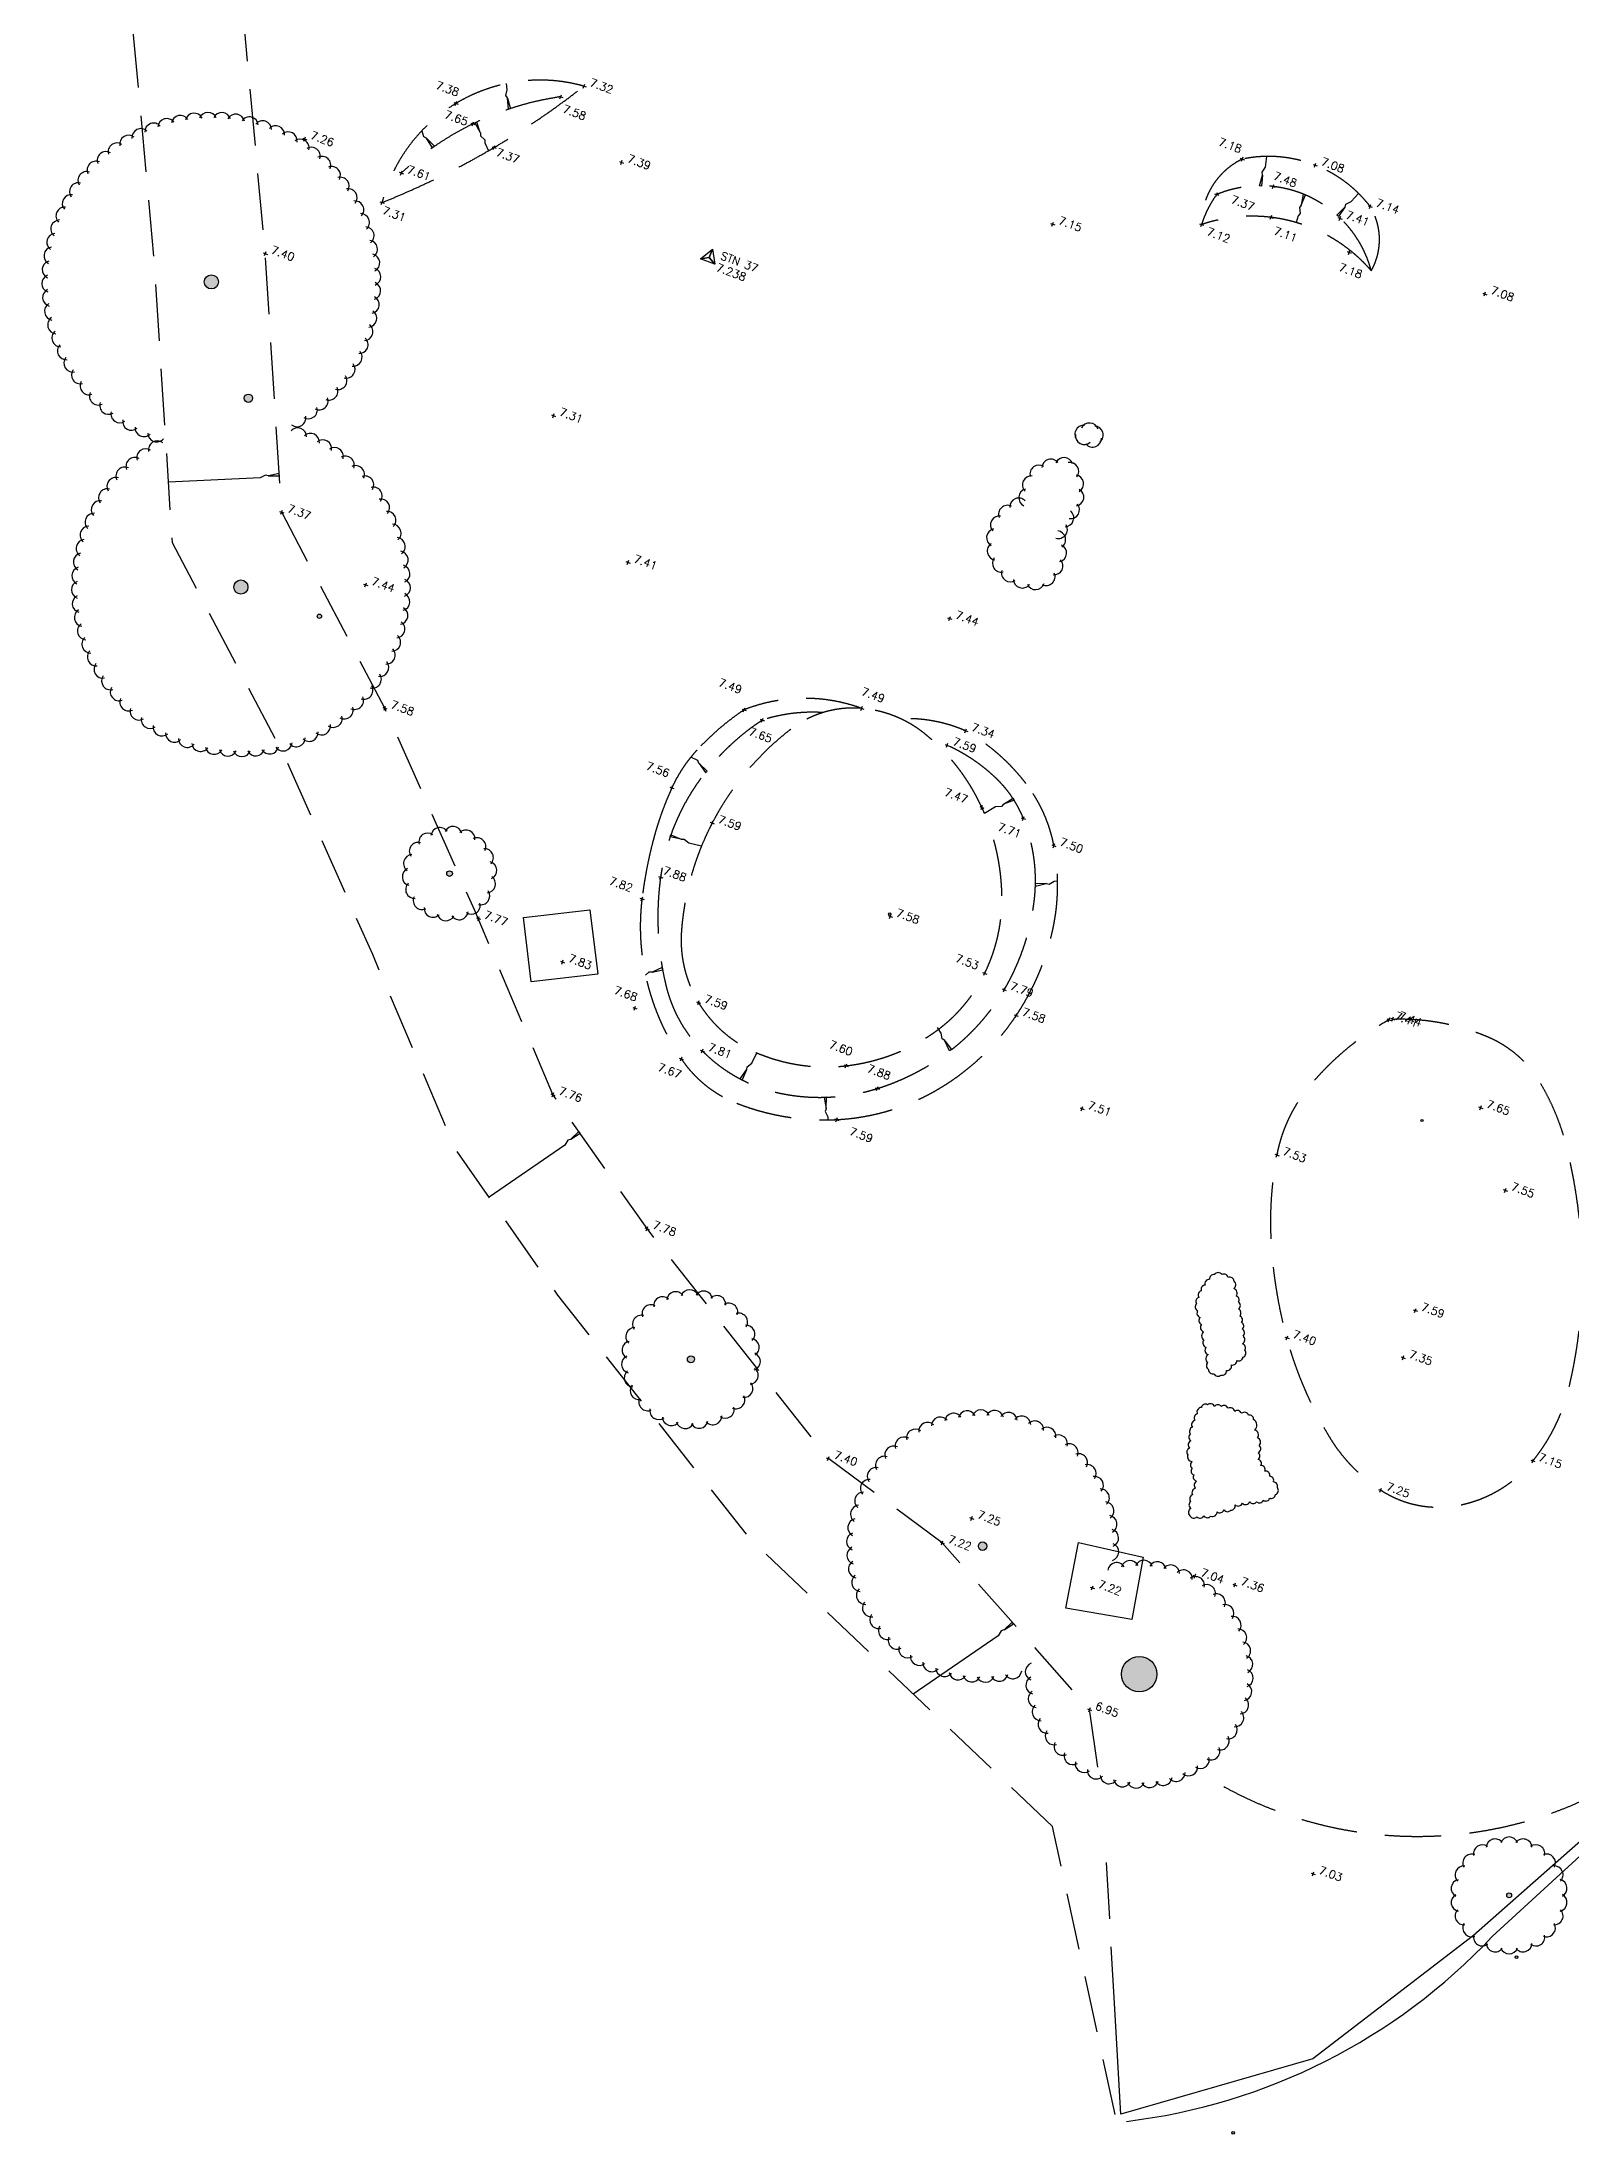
# Model space of a CAD drawing. Header units: millimetres. Extents: x 521005098 to 522149999836, y 174611071 to 175300000107.
# Drawn here: x 521101593 to 521170426, y 174744482 to 174838614 of the extents above; entities that cross this region are included whole.
import ezdxf

# ---------------------------------------------------------------- set-up
doc = ezdxf.new("R2010")
doc.units = ezdxf.units.MM
doc.header["$LTSCALE"] = 200
doc.linetypes.add('survey-A$0$DASHED', pattern=[19.05, 12.7, -6.35])
for name, color, linetype in [('0-35TEXT', 3, 'Continuous'), ('survey-A$0$BOUNDARY', 8, 'Continuous'), ('survey-A$0$CONTROL', 8, 'Continuous'), ('survey-A$0$DETAIL', 8, 'Continuous'), ('survey-A$0$LEVEL', 8, 'Continuous'), ('survey-A$0$ROAD', 8, 'Continuous'), ('survey-A$0$SERVICE', 8, 'Continuous'), ('survey-A$0$VEGETATION', 8, 'Continuous')]:
    doc.layers.add(name, color=color, linetype=linetype)
doc.styles.add('survey-A$0$ROMANS', font='Romans.shx')

# ---------------------------------------------------------------- blocks, each defined once
blk = doc.blocks.new('survey-A')
at = {"layer": 'survey-A$0$SERVICE', "linetype": 'Continuous'}
h = blk.add_hatch(color=256, dxfattribs=at)
edge = h.paths.add_edge_path()
edge.add_arc((521167965, 174752446), 60, -20.42304, 339.57696)
edge = h.paths.add_edge_path()
edge.add_arc((521155217, 174744542), 60, -20.42304, 339.57696)
at = {"layer": 'survey-A$0$VEGETATION', "linetype": 'Continuous'}
h = blk.add_hatch(color=256, dxfattribs=at)
edge = h.paths.add_edge_path()
edge.add_arc((521107363, 174847486), 127, -20.42304, 339.57696)
edge = h.paths.add_edge_path()
edge.add_arc((521108090, 174857729), 127, -20.42304, 339.57696)
edge = h.paths.add_edge_path()
edge.add_arc((521108630, 174864796), 127, -20.42304, 339.57696)
edge = h.paths.add_edge_path()
edge.add_arc((521109777, 174870285), 127, -20.42304, 339.57696)
edge = h.paths.add_edge_path()
edge.add_arc((521109223, 174827815), 318, -20.42304, 339.57696)
edge = h.paths.add_edge_path()
edge.add_arc((521110888, 174822578), 191, -20.42304, 339.57696)
edge = h.paths.add_edge_path()
edge.add_arc((521110554, 174814086), 318, -20.42304, 339.57696)
edge = h.paths.add_edge_path()
edge.add_arc((521114087, 174812773), 95.5, -20.42304, 339.57696)
edge = h.paths.add_edge_path()
edge.add_arc((521119943, 174801193), 127, -20.42304, 339.57696)
edge = h.paths.add_edge_path()
edge.add_arc((521186786, 174843920), 796, -20.42304, 339.57696)
edge = h.paths.add_edge_path()
edge.add_arc((521185968, 174837206), 398, -20.42304, 339.57696)
edge = h.paths.add_edge_path()
edge.add_arc((521183925, 174834006), 159, -20.42304, 339.57696)
edge = h.paths.add_edge_path()
edge.add_arc((521187380, 174829847), 446, -20.42304, 339.57696)
edge = h.paths.add_edge_path()
edge.add_arc((521184012, 174816915), 477, -20.42304, 339.57696)
edge = h.paths.add_edge_path()
edge.add_arc((521177489, 174812700), 111, -20.42304, 339.57696)
edge = h.paths.add_edge_path()
edge.add_arc((521182544, 174812830), 477, -20.42304, 339.57696)
edge = h.paths.add_edge_path()
edge.add_arc((521181857, 174810037), 47.7, -20.42304, 339.57696)
edge = h.paths.add_edge_path()
edge.add_arc((521181488, 174809441), 47.7, -20.42304, 339.57696)
edge = h.paths.add_edge_path()
edge.add_arc((521181847, 174806581), 79.6, -20.42304, 339.57696)
edge = h.paths.add_edge_path()
edge.add_arc((521175029, 174799872), 102, -20.42304, 339.57696)
edge = h.paths.add_edge_path()
edge.add_arc((521178985, 174790893), 191, -20.42304, 339.57696)
edge = h.paths.add_edge_path()
edge.add_arc((521175278, 174790783), 95.5, -20.42304, 339.57696)
edge = h.paths.add_edge_path()
edge.add_arc((521173218, 174781206), 127, -20.42304, 339.57696)
h = blk.add_hatch(color=256, dxfattribs=at)
edge = h.paths.add_edge_path()
edge.add_arc((521130806, 174779343), 159, -20.42304, 339.57696)
edge = h.paths.add_edge_path()
edge.add_arc((521143938, 174770938), 191, -20.42304, 339.57696)
edge = h.paths.add_edge_path()
edge.add_arc((521150986, 174765177), 796, -20.42304, 339.57696)
edge = h.paths.add_edge_path()
edge.add_arc((521167635, 174755224), 111, -20.42304, 339.57696)
edge = h.paths.add_edge_path()
edge.add_arc((521186394, 174769740), 207, -20.42304, 339.57696)
edge = h.paths.add_edge_path()
edge.add_arc((521192252, 174762813), 191, -20.42304, 339.57696)
edge = h.paths.add_edge_path()
edge.add_arc((521196415, 174764250), 191, -20.42304, 339.57696)
edge = h.paths.add_edge_path()
edge.add_arc((521198341, 174759906), 191, -20.42304, 339.57696)
edge = h.paths.add_edge_path()
edge.add_arc((521203053, 174756826), 223, -20.42304, 339.57696)
edge = h.paths.add_edge_path()
edge.add_arc((521210347, 174757817), 318, -20.42304, 339.57696)
edge = h.paths.add_edge_path()
edge.add_arc((521219707, 174752410), 191, -20.42304, 339.57696)
edge = h.paths.add_edge_path()
edge.add_arc((521229171, 174746863), 111, -20.42304, 339.57696)
edge = h.paths.add_edge_path()
edge.add_arc((521234418, 174745470), 159, -20.42304, 339.57696)
edge = h.paths.add_edge_path()
edge.add_arc((521203548, 174760557), 31.8, -20.42304, 339.57696)
at = {"layer": 'survey-A$0$BOUNDARY', "linetype": 'Continuous', "flags": 128}
blk.add_lwpolyline([(521124156, 174933472), (521124956, 174933755), (521121730, 174924848), (521118154, 174914605), (521124759, 174911007), (521130060, 174908288), (521152886, 174895868), (521160446, 174891701), (521175713, 174883706), (521185686, 174878410), (521201037, 174870253), (521195387, 174855904), (521185248, 174829239), (521181510, 174819440), (521179455, 174813011), (521176918, 174779064), (521175353, 174768777), (521174667, 174765727), (521173143, 174759690), (521166026, 174753420), (521158802, 174747876), (521150155, 174745379), (521149872, 174750371)], dxfattribs=at)
at = {"layer": 'survey-A$0$BOUNDARY', "linetype": 'survey-A$0$DASHED', "flags": 128}
blk.add_lwpolyline([(521149872, 174750371), (521149474, 174757429)], dxfattribs=at)
at = {"layer": 'survey-A$0$CONTROL', "linetype": 'Continuous', "flags": 128}
blk.add_lwpolyline([(521131636, 174828916), (521131776, 174829291), (521131891, 174828608), (521131636, 174828916), (521131242, 174828849), (521131776, 174829291), (521131636, 174828916), (521131891, 174828608), (521131242, 174828849), (521131636, 174828916)], dxfattribs=at)
at = {"layer": 'survey-A$0$DETAIL', "linetype": 'survey-A$0$DASHED', "flags": 128}
for points in [[(521142117, 174771084), (521136988, 174774877), (521128833, 174785221), (521124596, 174791249), (521121075, 174799541), (521117031, 174808638), (521112390, 174817455), (521111652, 174829089), (521110535, 174841229), (521109801, 174854572), (521110086, 174869102), (521111224, 174880550), (521112404, 174892565), (521113786, 174905676)], [(521147084, 174758324), (521133476, 174771256), (521124822, 174782233), (521120201, 174788807), (521116489, 174797549), (521112530, 174806456), (521107468, 174816072), (521106666, 174828701), (521105547, 174840863), (521104798, 174854483), (521105090, 174869399), (521106248, 174881041), (521106753, 174892273), (521107237, 174900674)], [(521149128, 174760986), (521148750, 174763583), (521142117, 174771084)], [(521149906, 174745365), (521147084, 174758324)]]:
    blk.add_lwpolyline(points, dxfattribs=at)
at = {"layer": 'survey-A$0$DETAIL', "flags": 128}
for points in [[(521122552, 174836082), (521122550, 174836090), (521122479, 174836203), (521122535, 174836462), (521122506, 174836737)], [(521118909, 174834275), (521118903, 174834281), (521118788, 174834346), (521118712, 174834601), (521118699, 174834616)], [(521121327, 174834532), (521121330, 174834524), (521121335, 174834392), (521121527, 174834209), (521121532, 174834076), (521121696, 174833714)], [(521156539, 174832618), (521156541, 174832626), (521156516, 174832757), (521156662, 174832978), (521156723, 174833460)], [(521158280, 174831270), (521158278, 174831262), (521158195, 174831158), (521158223, 174830894), (521158141, 174830789), (521158053, 174830487)], [(521160242, 174831176), (521160247, 174831182), (521160287, 174831309), (521160521, 174831434), (521160861, 174831786)], [(521111789, 174819088), (521111781, 174819087), (521111653, 174819122), (521111420, 174818995), (521107294, 174818799)], [(521131175, 174806148), (521131170, 174806154), (521131126, 174806279), (521130809, 174806438)], [(521144880, 174804318), (521144873, 174804315), (521144785, 174804215), (521144520, 174804196), (521144020, 174803904)], [(521130368, 174802738), (521130375, 174802736), (521130508, 174802746), (521130712, 174802577), (521131286, 174802438)], [(521146798, 174800754), (521146806, 174800755), (521146935, 174800724), (521147164, 174800859), (521147302, 174800870)], [(521129060, 174796755), (521129053, 174796753), (521128920, 174796760), (521128763, 174796623)], [(521142233, 174793673), (521142229, 174793679), (521142122, 174793758), (521142078, 174794020), (521141902, 174794265)], [(521133315, 174792367), (521133319, 174792374), (521133337, 174792506), (521133546, 174792669), (521133759, 174793105)], [(521136892, 174790626), (521136893, 174790618), (521136851, 174790492), (521136967, 174790253), (521136966, 174790115)], [(521125399, 174789244), (521125392, 174789238), (521125265, 174789201), (521125134, 174788970), (521121727, 174786635)], [(521144905, 174767173), (521144899, 174767168), (521144771, 174767131), (521144640, 174766900), (521140817, 174764280)]]:
    blk.add_lwpolyline(points, dxfattribs=at)
for points in [[(521122552, 174836082), (521122689, 174835599), (521122590, 174835581)], [(521121327, 174834532), (521121167, 174835008), (521121076, 174834967)], [(521118909, 174834275), (521119260, 174833916), (521119181, 174833853)], [(521156539, 174832618), (521156491, 174832118), (521156393, 174832138)], [(521158280, 174831270), (521158467, 174831736), (521158371, 174831764)], [(521160242, 174831176), (521159961, 174830759), (521159884, 174830823)], [(521111789, 174819088), (521112291, 174819096), (521112280, 174819196)], [(521131175, 174806148), (521131468, 174805739), (521131543, 174805805)], [(521144880, 174804318), (521145306, 174804585), (521145351, 174804496)], [(521130368, 174802738), (521129876, 174802841), (521129906, 174802936)], [(521146798, 174800754), (521146297, 174800730), (521146311, 174800631)], [(521129060, 174796755), (521129549, 174796870), (521129517, 174796964)], [(521142233, 174793673), (521142538, 174793273), (521142453, 174793221)], [(521133315, 174792367), (521133108, 174791909), (521133022, 174791959)], [(521136892, 174790626), (521136909, 174791129), (521136809, 174791122)], [(521125399, 174789244), (521125822, 174789515), (521125760, 174789593)], [(521144905, 174767173), (521145328, 174767444), (521145266, 174767523)]]:
    blk.add_lwpolyline(points, close=True, dxfattribs=at)
at = {"layer": 'survey-A$0$DETAIL', "linetype": 'survey-A$0$DASHED'}
for points in [[(521143170, 174807619, -0.098946), (521145888, 174805245, -0.117017), (521147145, 174802452, -0.102407), (521147090, 174798655, -0.092912), (521145449, 174794812, -0.114602), (521141877, 174791460, -0.11958), (521137369, 174790127, -0.10589), (521132875, 174790860, -0.152203), (521130372, 174792862, -0.088557), (521128826, 174796349, -0.0909), (521128606, 174800061, -0.035322), (521129139, 174802799, -0.041153), (521129951, 174805053, -0.079995), (521131079, 174806749, -0.05815), (521133201, 174808564)], [(521134019, 174808100, 0.104182), (521130906, 174804967, 0.109797), (521129443, 174801035, 0.093609), (521129683, 174796164, 0.136673), (521131323, 174793217, 0.145947), (521134778, 174791322, 0.129411), (521139198, 174791524, 0.089945), (521142538, 174793273, 0.094497), (521144908, 174795972, 0.105483), (521146269, 174800054, 0.124749), (521145772, 174803674, 0.105652), (521144554, 174805472, 0.106502), (521141732, 174807213)]]:
    blk.add_lwpolyline(points, format="xyb", dxfattribs=at)
blk.add_lwpolyline([(521144032, 174796712, -0.132711), (521141615, 174793948, -0.119308), (521137792, 174792548, -0.130355), (521133736, 174793144, -0.156914), (521131149, 174795396, -0.156122), (521130382, 174798622, -0.101224), (521131766, 174803470, -0.109605), (521135312, 174807696, -0.186697), (521138490, 174808627, -0.15228), (521141372, 174807455, -0.113307), (521143899, 174804176, -0.103673), (521144806, 174800201, -0.118651)], format="xyb", close=True, dxfattribs=at)
at = {"layer": 'survey-A$0$DETAIL', "linetype": 'Continuous', "flags": 128}
for points in [[(521126622, 174796666), (521123619, 174796331), (521123266, 174799216), (521126251, 174799571)], [(521151163, 174770448), (521150647, 174767632), (521147689, 174768140), (521148253, 174771101)]]:
    blk.add_lwpolyline(points, close=True, dxfattribs=at)
at = {"layer": 'survey-A$0$DETAIL', "linetype": 'survey-A$0$DASHED', "flags": 128}
blk.add_lwpolyline([(521162392, 174794649, -0.109378), (521166677, 174793851, -0.157611), (521168991, 174791843, -0.076107), (521170224, 174788855, -0.050299), (521170900, 174784027, -0.068106), (521170318, 174778078, -0.111469), (521168699, 174774773, -0.177687), (521165350, 174772758, -0.195842), (521161849, 174773456, -0.109319), (521159587, 174775791, -0.071735), (521157633, 174780307, -0.052872), (521156930, 174784678, -0.060608), (521157190, 174788535, -0.126316), (521158641, 174791619, -0.09131), (521162226, 174794626)], format="xyb", dxfattribs=at)
at = {"layer": 'survey-A$0$DETAIL', "linetype": 'Continuous'}
for centre in [(521139755, 174799375), (521163713, 174790087)]:
    blk.add_circle(centre, 50, dxfattribs=at)
at = {"layer": 'survey-A$0$DETAIL', "linetype": 'survey-A$0$DASHED'}
for centre, radius, start, end in [((521124013, 174829553), 7340, 74.36006, 165.54213), ((521103199, 174865675), 36927, 291.78736, 308.11483), ((521126840, 174822973), 13305, 98.18884, 132.96339), ((521157030, 174830422), 3239, 115.7198, 180.45916), ((521156799, 174827680), 5780, 37.61578, 101.72491), ((521156441, 174826971), 5167, 15.11195, 112.42782), ((521158243, 174829006), 4663, 144.00977, 162.66551), ((521158946, 174829719), 2852, 330.56792, 31.47386), ((521156066, 174823680), 7090, 40.84783, 108.71105), ((521135929, 174801590), 7489, 70.00618, 111.36201), ((521136277, 174801064), 7390, 86.34774, 107.79126), ((521140533, 174801538), 6628, 66.55742, 92.43319)]:
    blk.add_arc(centre, radius, start, end, dxfattribs=at)
at = {"layer": 'survey-A$0$LEVEL', "flags": 128}
for points in [[(521120141, 174835881), (521120328, 174835811)], [(521120200, 174835752), (521120270, 174835940)], [(521124851, 174836178), (521125039, 174836108)], [(521124910, 174836049), (521124980, 174836237)], [(521125898, 174836656), (521126086, 174836586)], [(521125957, 174836528), (521126027, 174836715)], [(521120897, 174834959), (521121085, 174834889)], [(521120956, 174834830), (521121026, 174835018)], [(521113334, 174834280), (521113522, 174834210)], [(521113393, 174834151), (521113463, 174834339)], [(521121855, 174833897), (521122043, 174833827)], [(521121914, 174833768), (521121984, 174833955)], [(521127591, 174833230), (521127779, 174833160)], [(521127650, 174833101), (521127720, 174833289)], [(521155531, 174833375), (521155718, 174833305)], [(521155590, 174833246), (521155659, 174833434)], [(521158811, 174833099), (521158998, 174833029)], [(521158869, 174832970), (521158939, 174833157)], [(521117679, 174832745), (521117866, 174832675)], [(521117737, 174832616), (521117807, 174832804)], [(521156922, 174832142), (521157109, 174832072)], [(521156981, 174832013), (521157050, 174832200)], [(521116812, 174831420), (521116999, 174831351)], [(521116870, 174831292), (521116940, 174831479)], [(521154376, 174831782), (521154563, 174831712)], [(521154435, 174831653), (521154505, 174831841)], [(521161284, 174831243), (521161472, 174831173)], [(521161343, 174831115), (521161413, 174831302)], [(521146998, 174830449), (521147186, 174830379)], [(521147057, 174830320), (521147127, 174830508)], [(521153698, 174830431), (521153885, 174830361)], [(521153756, 174830302), (521153826, 174830490)], [(521156826, 174830759), (521157013, 174830689)], [(521156885, 174830630), (521156954, 174830817)], [(521159931, 174830706), (521160118, 174830637)], [(521159990, 174830578), (521160060, 174830765)], [(521111558, 174829124), (521111746, 174829054)], [(521111617, 174828995), (521111687, 174829183)], [(521160340, 174829181), (521160528, 174829112)], [(521160399, 174829053), (521160469, 174829240)], [(521166447, 174827310), (521166635, 174827240)], [(521166506, 174827181), (521166576, 174827369)], [(521124531, 174821835), (521124718, 174821765)], [(521124590, 174821706), (521124659, 174821893)], [(521112296, 174817490), (521112484, 174817421)], [(521112355, 174817362), (521112425, 174817549)], [(521127879, 174815231), (521128066, 174815161)], [(521127938, 174815102), (521128008, 174815289)], [(521116076, 174814219), (521116263, 174814149)], [(521116135, 174814091), (521116204, 174814278)], [(521142358, 174812706), (521142545, 174812636)], [(521142417, 174812578), (521142487, 174812765)], [(521116938, 174808673), (521117125, 174808603)], [(521116997, 174808544), (521117066, 174808732)], [(521133108, 174808599), (521133295, 174808529)], [(521133166, 174808470), (521133236, 174808658)], [(521138396, 174808662), (521138583, 174808592)], [(521138455, 174808534), (521138525, 174808721)], [(521133926, 174808135), (521134113, 174808065)], [(521133985, 174808006), (521134054, 174808194)], [(521143076, 174807654), (521143264, 174807584)], [(521143135, 174807525), (521143205, 174807712)], [(521142246, 174807004), (521142434, 174806934)], [(521142305, 174806875), (521142375, 174807062)], [(521129857, 174805088), (521130044, 174805018)], [(521129916, 174804960), (521129985, 174805147)], [(521143805, 174804211), (521143993, 174804142)], [(521143864, 174804083), (521143934, 174804270)], [(521131672, 174803505), (521131860, 174803435)], [(521131731, 174803376), (521131801, 174803564)], [(521145678, 174803709), (521145866, 174803639)], [(521145737, 174803580), (521145807, 174803767)], [(521147051, 174802487), (521147238, 174802417)], [(521147110, 174802359), (521147180, 174802546)], [(521129349, 174801070), (521129537, 174801000)], [(521129408, 174800941), (521129478, 174801128)], [(521128512, 174800096), (521128699, 174800026)], [(521128571, 174799967), (521128640, 174800154)], [(521121152, 174799211), (521121339, 174799142)], [(521121211, 174799083), (521121281, 174799270)], [(521139687, 174799303), (521139874, 174799233)], [(521139745, 174799174), (521139815, 174799362)], [(521124936, 174797255), (521125123, 174797185)], [(521124994, 174797126), (521125064, 174797314)], [(521143938, 174796747), (521144126, 174796677)], [(521143997, 174796618), (521144067, 174796806)], [(521131055, 174795431), (521131242, 174795362)], [(521131114, 174795303), (521131183, 174795490)], [(521144814, 174796007), (521145002, 174795937)], [(521144873, 174795879), (521144943, 174796066)], [(521128188, 174795172), (521128375, 174795103)], [(521128247, 174795044), (521128317, 174795231)], [(521145355, 174794847), (521145543, 174794777)], [(521145414, 174794718), (521145484, 174794906)], [(521162133, 174794661), (521162320, 174794591)], [(521162191, 174794532), (521162261, 174794720)], [(521162298, 174794684), (521162485, 174794614)], [(521162357, 174794555), (521162426, 174794743)], [(521130279, 174792897), (521130466, 174792827)], [(521130337, 174792768), (521130407, 174792956)], [(521131229, 174793252), (521131417, 174793182)], [(521131288, 174793123), (521131358, 174793311)], [(521137698, 174792583), (521137886, 174792513)], [(521137757, 174792454), (521137827, 174792642)], [(521139163, 174791430), (521139233, 174791618)], [(521124502, 174791284), (521124690, 174791214)], [(521124561, 174791155), (521124631, 174791342)], [(521139104, 174791559), (521139291, 174791489)], [(521148379, 174790523), (521148449, 174790710)], [(521166261, 174790698), (521166449, 174790628)], [(521166320, 174790569), (521166390, 174790757)], [(521137275, 174790162), (521137463, 174790092)], [(521137334, 174790033), (521137404, 174790221)], [(521148320, 174790652), (521148508, 174790582)], [(521157096, 174788570), (521157284, 174788500)], [(521157155, 174788441), (521157225, 174788629)], [(521167372, 174786983), (521167560, 174786913)], [(521167431, 174786854), (521167501, 174787042)], [(521128740, 174785256), (521128927, 174785186)], [(521128798, 174785127), (521128868, 174785315)], [(521163318, 174781572), (521163505, 174781503)], [(521163376, 174781444), (521163446, 174781631)], [(521157540, 174780342), (521157727, 174780272)], [(521157598, 174780214), (521157668, 174780401)], [(521162773, 174779448), (521162961, 174779379)], [(521162832, 174779320), (521162902, 174779507)], [(521136894, 174774912), (521137081, 174774843)], [(521136953, 174774784), (521137023, 174774971)], [(521168606, 174774808), (521168793, 174774738)], [(521168664, 174774679), (521168734, 174774866)], [(521161755, 174773491), (521161942, 174773421)], [(521161814, 174773362), (521161883, 174773550)], [(521143352, 174772223), (521143539, 174772153)], [(521143411, 174772095), (521143480, 174772282)], [(521142023, 174771119), (521142211, 174771049)], [(521142082, 174770990), (521142152, 174771178)], [(521148782, 174769094), (521148970, 174769024)], [(521148841, 174768966), (521148911, 174769153)], [(521153398, 174769626), (521153585, 174769557)], [(521153457, 174769498), (521153526, 174769685)], [(521155197, 174769228), (521155384, 174769158)], [(521155255, 174769099), (521155325, 174769287)], [(521148656, 174763618), (521148844, 174763548)], [(521148715, 174763489), (521148785, 174763677)], [(521158719, 174756227), (521158907, 174756157)], [(521158778, 174756098), (521158848, 174756286)]]:
    blk.add_lwpolyline(points, dxfattribs=at)
at = {"layer": 'survey-A$0$ROAD', "linetype": 'Continuous', "flags": 128}
blk.add_lwpolyline([(521173353, 174759310), (521166873, 174753374)], dxfattribs=at)
at = {"layer": 'survey-A$0$ROAD', "linetype": 'Continuous'}
blk.add_arc((521147190, 174771880), 27016, 276.85688, 316.76571, dxfattribs=at)
at = {"layer": 'survey-A$0$SERVICE', "linetype": 'Continuous'}
for centre in [(521167965, 174752446), (521155217, 174744542)]:
    blk.add_circle(centre, 60, dxfattribs=at)
at = {"layer": 'survey-A$0$VEGETATION', "linetype": 'Continuous', "flags": 128}
for points in [[(521155359, 174782183, 0.520567), (521155236, 174782522, 0.520567), (521155256, 174782851, 0.520567), (521154984, 174783025, 0.520567), (521154711, 174783156, 0.520567), (521154372, 174783151, 0.520567), (521154148, 174782941, 0.520567), (521153948, 174782679, 0.520567), (521153778, 174782421, 0.520567), (521153668, 174782125, 0.520567), (521153563, 174781842, 0.520567), (521153621, 174781528, 0.520567), (521153728, 174781225, 0.520567), (521153787, 174780910, 0.520567), (521153884, 174780581, 0.520567), (521153893, 174780212, 0.520567), (521153990, 174779883, 0.520567), (521154087, 174779554, 0.520567), (521154070, 174779195, 0.520567), (521154103, 174778890, 0.520567), (521154353, 174778694, 0.520567), (521154668, 174778636, 0.520567), (521154918, 174778835, 0.520567), (521155131, 174779093, 0.520567), (521155381, 174779292, 0.520567), (521155655, 174779439, 0.520567), (521155739, 174779744, 0.520567), (521155628, 174780034, 0.520567), (521155657, 174780389, 0.520567), (521155624, 174780694, 0.520567), (521155592, 174780999, 0.520567), (521155510, 174781293, 0.520567), (521155452, 174781607, 0.520567), (521155454, 174781928, 0.520567), (521155359, 174782183)], [(521156136, 174776632, 0.520567), (521155904, 174776825, 0.520567), (521155586, 174776913, 0.520567), (521155282, 174776996, 0.520567), (521154985, 174777137, 0.520567), (521154681, 174777220, 0.520567), (521154374, 174777213, 0.520567), (521154056, 174777300, 0.520567), (521153781, 174777175, 0.520567), (521153600, 174776892, 0.520567), (521153491, 174776598, 0.520567), (521153376, 174776291, 0.520567), (521153294, 174775987, 0.520567), (521153301, 174775680, 0.520567), (521153254, 174775348, 0.520567), (521153171, 174775045, 0.520567), (521153364, 174774745, 0.520567), (521153371, 174774438, 0.520567), (521153442, 174774138, 0.520567), (521153568, 174773863, 0.520567), (521153525, 174773544, 0.520567), (521153384, 174773247, 0.520567), (521153301, 174772943, 0.520567), (521153309, 174772636, 0.520567), (521153261, 174772304, 0.520567), (521153580, 174772261, 0.520567), (521153897, 174772295, 0.520567), (521154199, 174772289, 0.520567), (521154499, 174772482, 0.520567), (521154804, 174772566, 0.520567), (521155107, 174772560, 0.520567), (521155300, 174772792, 0.520567), (521155632, 174772866, 0.520567), (521155959, 174772927, 0.520567), (521156266, 174772934, 0.520567), (521156566, 174773005, 0.520567), (521156858, 174773094, 0.520567), (521157116, 174773256, 0.520567), (521157204, 174773573, 0.520567), (521157023, 174773823, 0.520567), (521156860, 174774081, 0.520567), (521156643, 174774315, 0.520567), (521156462, 174774564, 0.520567), (521156336, 174774839, 0.520567), (521156342, 174775141, 0.520567), (521156389, 174775473, 0.520567), (521156315, 174775805, 0.520567), (521156187, 174776157, 0.520567), (521156136, 174776632)]]:
    blk.add_lwpolyline(points, format="xyb", close=True, dxfattribs=at)
at = {"layer": 'survey-A$0$VEGETATION', "linetype": 'Continuous'}
for centre, radius in [((521109223, 174827815), 318), ((521110888, 174822578), 191), ((521110554, 174814086), 318), ((521114087, 174812773), 95.5), ((521119943, 174801193), 127), ((521130806, 174779343), 159), ((521143938, 174770938), 191), ((521150986, 174765177), 796), ((521167635, 174755224), 111)]:
    blk.add_circle(centre, radius, dxfattribs=at)
for centre, start, end in [((521106624, 174834561), 41.43721, 180.70894), ((521107217, 174834761), 36.4711, 175.74283), ((521107826, 174834909), 31.50499, 170.77672), ((521108446, 174835003), 26.53888, 165.81061), ((521109071, 174835043), 21.57277, 160.8445), ((521109697, 174835030), 16.60666, 155.87839), ((521110320, 174834961), 11.64055, 150.91228), ((521110935, 174834840), 6.67444, 145.94617), ((521111536, 174834665), 1.70833, 140.98006), ((521104976, 174833666), 56.33554, 195.60727), ((521105499, 174834012), 51.36943, 190.64116), ((521106049, 174834311), 46.40332, 185.67505), ((521112121, 174834439), 356.74222, 136.01395), ((521112683, 174834164), 351.77611, 131.04783), ((521113220, 174833840), 346.81, 126.08172), ((521104031, 174832846), 66.26776, 205.53949), ((521104486, 174833277), 61.30165, 200.57338), ((521113726, 174833472), 341.84388, 121.11561), ((521114199, 174833061), 336.87777, 116.1495), ((521103241, 174831875), 76.19999, 215.47171), ((521103615, 174832378), 71.23388, 210.50561), ((521114635, 174832610), 331.91166, 111.18339), ((521115030, 174832124), 326.94555, 106.21728), ((521102630, 174830782), 86.13221, 225.40394), ((521102912, 174831342), 81.1661, 220.43783), ((521115381, 174831605), 321.97944, 101.25117), ((521115686, 174831058), 317.01333, 96.28506), ((521102398, 174830200), 91.09832, 230.37005), ((521115942, 174830486), 312.04722, 91.31895), ((521116148, 174829894), 307.08111, 86.35284), ((521102089, 174828987), 101.03054, 240.30227), ((521102217, 174829601), 96.06443, 235.33616), ((521116302, 174829287), 302.115, 81.38673), ((521102014, 174828365), 105.99665, 245.26838), ((521116403, 174828669), 297.14889, 76.42062), ((521116450, 174828044), 292.18278, 71.45451), ((521101993, 174827739), 110.96276, 250.23449), ((521102027, 174827114), 115.92887, 255.2006), ((521116443, 174827418), 287.21667, 66.4884), ((521102115, 174826493), 120.89498, 260.16671), ((521116266, 174826178), 277.28445, 56.55618), ((521116381, 174826794), 282.25056, 61.52229), ((521102256, 174825883), 125.86109, 265.13282), ((521102449, 174825287), 130.8272, 270.09893), ((521116098, 174825575), 272.31833, 51.59007), ((521102694, 174824710), 135.79331, 275.06504), ((521115609, 174824423), 262.38612, 41.65785), ((521115878, 174824988), 267.35222, 46.62395), ((521102987, 174824156), 140.75942, 280.03115), ((521103327, 174823630), 145.72554, 284.99726), ((521115291, 174823883), 257.42, 36.69173), ((521103711, 174823135), 150.69164, 289.96337), ((521104137, 174822676), 155.65776, 294.92949), ((521114522, 174822895), 247.48778, 26.75951), ((521114928, 174823372), 252.45389, 31.72562), ((521104601, 174822255), 160.62387, 299.8956), ((521105100, 174821876), 165.58998, 304.86171), ((521113079, 174821698), 232.58945, 11.86118), ((521113594, 174822055), 237.55556, 16.82729), ((521114076, 174822455), 242.52167, 21.7934), ((521105629, 174821541), 170.55609, 309.82782), ((521106186, 174821253), 175.5222, 314.79393), ((521106765, 174821015), 180.48831, 319.76004), ((521113113, 174820848), 359.63609, 138.90781), ((521113689, 174820601), 354.66997, 133.94171), ((521148489, 174820959), 85.22975, 224.50149), ((521148510, 174820894), 172.78449, 312.05622), ((521148748, 174821067), 16.7285, 156.00023), ((521148886, 174820784), 220.76903, 0.04075), ((521148969, 174820931), 308.62815, 87.89988), ((521105781, 174819517), 61.66945, 200.94118), ((521106269, 174819910), 56.70334, 195.97507), ((521106789, 174820259), 51.73723, 191.00896), ((521114241, 174820306), 349.70386, 128.97559), ((521114765, 174819963), 344.73775, 124.00948), ((521115258, 174819576), 339.77164, 119.04337), ((521147007, 174819442), 36.7285, 176.00023), ((521147604, 174819509), 16.7285, 156.00023), ((521104916, 174818613), 71.60167, 210.8734), ((521105329, 174819084), 66.63556, 205.90729), ((521115716, 174819148), 334.80553, 114.07726), ((521116135, 174818683), 329.83942, 109.11115), ((521146126, 174818684), 84.93991, 224.21164), ((521146468, 174819175), 56.7285, 196.00023), ((521147862, 174819291), 321.47273, 100.74446), ((521148079, 174818731), 301.47273, 80.74446), ((521104219, 174817572), 81.53389, 220.80562), ((521104545, 174818108), 76.56778, 215.83951), ((521116512, 174818182), 324.87331, 104.14504), ((521116844, 174817651), 319.9072, 99.17893), ((521145556, 174817690), 43.28048, 182.55221), ((521145966, 174818105), 104.93991, 244.21164), ((521148090, 174818130), 281.47272, 60.74445), ((521103941, 174817011), 86.5, 225.77173), ((521117129, 174817093), 314.94109, 94.21282), ((521144689, 174816884), 83.28048, 222.55221), ((521145052, 174817363), 63.28048, 202.55221), ((521147640, 174817200), 271.78496, 51.05669), ((521147896, 174817561), 261.47273, 40.74446), ((521103536, 174815827), 96.43222, 235.70395), ((521103713, 174816428), 91.46611, 230.73784), ((521117365, 174816513), 309.97498, 89.24671), ((521117549, 174815914), 305.00887, 84.2806), ((521144513, 174816309), 103.28048, 242.55221), ((521147353, 174816672), 251.78496, 31.05669), ((521147274, 174816215), 304.38635, 83.65808), ((521103412, 174815213), 101.39833, 240.67006), ((521117681, 174815301), 300.04276, 79.31449), ((521144543, 174815709), 123.28048, 262.55221), ((521144777, 174815156), 143.28048, 282.55221), ((521147150, 174815038), 264.38635, 43.65808), ((521147316, 174815616), 284.38635, 63.65808), ((521103324, 174813964), 111.33055, 250.60228), ((521103341, 174814590), 106.36444, 245.63617), ((521117760, 174814680), 295.07665, 74.34838), ((521117784, 174814054), 290.11054, 69.38227), ((521145187, 174814716), 163.28048, 302.55221), ((521145722, 174814442), 183.28048, 322.55221), ((521146318, 174814368), 203.28048, 342.55221), ((521146797, 174814552), 244.38635, 23.65808), ((521103362, 174813339), 116.29666, 255.5684), ((521117754, 174813428), 285.14443, 64.41616), ((521103454, 174812719), 121.26278, 260.5345), ((521103599, 174812109), 126.22889, 265.50062), ((521117533, 174812196), 275.2122, 54.48394), ((521117670, 174812807), 280.17831, 59.45005), ((521103796, 174811515), 131.195, 270.46673), ((521117343, 174811599), 270.24609, 49.51782), ((521104044, 174810939), 136.16111, 275.43284), ((521104341, 174810388), 141.12722, 280.39895), ((521116812, 174810465), 260.31387, 39.5856), ((521117102, 174811021), 265.27999, 44.55171), ((521104684, 174809864), 146.09333, 285.36506), ((521105072, 174809371), 151.05944, 290.33117), ((521116094, 174809440), 250.38165, 29.65338), ((521116475, 174809937), 255.34776, 34.61949), ((521105500, 174808915), 156.02555, 295.29728), ((521105967, 174808496), 160.99166, 300.26339), ((521115210, 174808554), 240.44943, 19.72116), ((521115671, 174808978), 245.41554, 24.68727), ((521106468, 174808120), 165.95777, 305.2295), ((521107000, 174807789), 170.92388, 310.19561), ((521114186, 174807834), 230.51721, 9.78894), ((521114713, 174808172), 235.48332, 14.75505), ((521107558, 174807505), 175.88999, 315.16172), ((521108139, 174807271), 180.8561, 320.12783), ((521108738, 174807087), 185.82221, 325.09394), ((521109351, 174806956), 190.78832, 330.06005), ((521109973, 174806879), 195.75444, 335.02616), ((521110599, 174806856), 200.72055, 339.99228), ((521111224, 174806887), 205.68666, 344.95839), ((521111845, 174806972), 210.65277, 349.9245), ((521112456, 174807110), 215.61888, 354.89061), ((521113053, 174807301), 220.58499, 359.85672), ((521113631, 174807543), 225.5511, 4.82283), ((521118961, 174802617), 54.94109, 194.21282), ((521119507, 174802867), 34.94109, 174.21282), ((521120107, 174802915), 14.94109, 154.21282), ((521120686, 174802755), 354.94109, 134.21282), ((521118275, 174801653), 94.94109, 234.21282), ((521118533, 174802196), 74.94109, 214.21282), ((521121176, 174802407), 334.94109, 114.21282), ((521121517, 174801912), 314.94109, 94.21282), ((521118218, 174801054), 114.94109, 254.21282), ((521121611, 174800732), 274.94109, 54.21282), ((521121668, 174801331), 294.94109, 74.21282), ((521118369, 174800473), 134.94109, 274.21282), ((521118710, 174799978), 154.94109, 294.21282), ((521121353, 174800190), 254.94109, 34.21282), ((521119200, 174799630), 174.94109, 314.21282), ((521119779, 174799470), 194.94109, 334.21282), ((521120378, 174799518), 214.94109, 354.21282), ((521120925, 174799768), 234.94109, 14.21282), ((521130119, 174781985), 34.94109, 174.21282), ((521130747, 174782073), 21.60776, 160.87949), ((521131378, 174782013), 8.27442, 147.54615), ((521131979, 174781809), 354.94109, 134.21282), ((521128581, 174780925), 74.94109, 214.21282), ((521129006, 174781396), 61.60776, 200.87949), ((521129528, 174781756), 48.27442, 187.54615), ((521132516, 174781472), 341.60776, 120.87949), ((521132961, 174781020), 328.27442, 107.54616), ((521128276, 174780370), 88.27442, 227.54615), ((521133289, 174780478), 314.94109, 94.21282), ((521128085, 174779125), 114.94109, 254.21282), ((521128108, 174779758), 101.60775, 240.87949), ((521133484, 174779875), 301.60776, 80.87949), ((521133535, 174779243), 288.27442, 67.54615), ((521128208, 174778503), 128.27442, 267.54615), ((521133438, 174778617), 274.94109, 54.21282), ((521128472, 174777927), 141.60776, 280.87949), ((521128862, 174777426), 154.94109, 294.21282), ((521132833, 174777513), 248.27442, 27.54615), ((521133200, 174778029), 261.60776, 40.87949), ((521129356, 174777030), 168.27442, 307.54615), ((521129928, 174776757), 181.60776, 320.87949), ((521131182, 174776638), 208.27442, 347.54615), ((521131796, 174776798), 221.60776, 0.87949), ((521132356, 174777095), 234.94109, 14.21282), ((521142031, 174776342), 39.80168, 179.07341), ((521142629, 174776517), 33.57659, 172.84832), ((521143241, 174776626), 27.35149, 166.62322), ((521143862, 174776668), 21.1264, 160.39813), ((521144484, 174776643), 14.9013, 154.17303), ((521145099, 174776550), 8.67621, 147.94794), ((521145701, 174776391), 2.45112, 141.72285), ((521146282, 174776168), 356.22602, 135.49775), ((521130548, 174776625), 194.94109, 334.21282), ((521140401, 174775447), 58.47696, 197.74869), ((521140911, 174775804), 52.25187, 191.5236), ((521141457, 174776104), 46.02677, 185.29851), ((521146835, 174775883), 350.00093, 129.27266), ((521147354, 174775540), 343.77583, 123.04756), ((521139513, 174774579), 70.92715, 210.19888), ((521139933, 174775037), 64.70206, 203.97379), ((521147833, 174775142), 337.55074, 116.82247), ((521148266, 174774695), 331.32565, 110.59738), ((521138832, 174773539), 83.37734, 222.64907), ((521139144, 174774077), 77.15224, 216.42397), ((521148648, 174774204), 325.10055, 104.37228), ((521148974, 174773674), 318.87546, 98.14719), ((521138580, 174772970), 89.60243, 228.87416), ((521149241, 174773112), 312.65037, 91.9221), ((521149445, 174772524), 306.42527, 85.697), ((521138268, 174771767), 102.05262, 241.32435), ((521138391, 174772377), 95.82753, 235.09926), ((521149585, 174771917), 300.20018, 79.47191), ((521138212, 174771147), 108.27771, 247.54945), ((521149657, 174771299), 293.97508, 73.24681), ((521149663, 174770677), 287.74999, 67.02172), ((521138223, 174770525), 114.50281, 253.77454), ((521138301, 174769908), 120.7279, 259.99963), ((521149965, 174769796), 32.82578, 172.09751), ((521150574, 174769889), 25.35567, 164.6274), ((521151190, 174769903), 17.88555, 157.15728), ((521151803, 174769836), 10.41544, 149.68717), ((521152402, 174769690), 2.94533, 142.21706), ((521138446, 174769302), 126.953, 266.22473), ((521152976, 174769468), 355.47521, 134.74694), ((521153517, 174769173), 348.0051, 127.27683), ((521154015, 174768809), 340.53499, 119.80672), ((521138656, 174768717), 133.17809, 272.44982), ((521138928, 174768157), 139.40318, 278.67491), ((521154462, 174768385), 333.06488, 112.33661), ((521154850, 174767906), 325.59476, 104.86649), ((521139259, 174767630), 145.62828, 284.90001), ((521139646, 174767142), 151.85337, 291.1251), ((521155172, 174767380), 318.12465, 97.39638), ((521155422, 174766817), 310.65454, 89.92627), ((521140083, 174766699), 158.07847, 297.3502), ((521140565, 174766306), 164.30356, 303.57529), ((521155598, 174766226), 303.18442, 82.45616), ((521141087, 174765968), 170.52865, 309.80038), ((521141643, 174765688), 176.75375, 316.02548), ((521142226, 174765470), 182.97884, 322.25057), ((521142829, 174765316), 189.20394, 328.47567), ((521145299, 174765372), 214.10431, 353.37604), ((521146257, 174765292), 108.96149, 248.23322), ((521155695, 174765618), 295.71431, 74.98604), ((521155713, 174765002), 288.2442, 67.51593), ((521143445, 174765229), 195.42903, 334.70076), ((521144067, 174765210), 201.65412, 340.92585), ((521144688, 174765257), 207.87922, 347.15095), ((521146282, 174764677), 116.43161, 255.70334), ((521146387, 174764069), 123.90172, 263.17345), ((521155650, 174764389), 280.77409, 60.04582), ((521146570, 174763481), 131.37183, 270.64356), ((521155289, 174763213), 265.83386, 45.10559), ((521155508, 174763789), 273.30397, 52.57571), ((521146828, 174762921), 138.84194, 278.11367), ((521147156, 174762400), 146.31206, 285.58379), ((521154997, 174762670), 258.36375, 37.63548), ((521147550, 174761925), 153.78217, 293.0539), ((521148001, 174761506), 161.25228, 300.52401), ((521154215, 174761720), 243.42352, 22.69525), ((521154637, 174762170), 250.89364, 30.16536), ((521148504, 174761149), 168.7224, 307.99413), ((521149049, 174760861), 176.19251, 315.46424), ((521149626, 174760646), 183.66262, 322.93435), ((521152654, 174760750), 221.01318, 0.28491), ((521153215, 174761005), 228.4833, 7.75503), ((521153739, 174761330), 235.95341, 15.22514), ((521150227, 174760508), 191.13273, 330.40446), ((521150840, 174760449), 198.60285, 337.87458), ((521151456, 174760470), 206.07296, 345.34469), ((521152064, 174760571), 213.54307, 352.8148), ((521167005, 174757363), 36.75927, 176.031), ((521167633, 174757454), 20.39563, 159.66736), ((521168262, 174757364), 4.032, 143.30373), ((521165948, 174756683), 69.48655, 208.75827), ((521166428, 174757099), 53.12291, 192.39464), ((521168839, 174757101), 347.66836, 126.94009), ((521169319, 174756685), 331.30473, 110.57646), ((521165427, 174755540), 102.21382, 241.48555), ((521165605, 174756149), 85.85018, 225.12191), ((521169663, 174756151), 314.94109, 94.21282), ((521169842, 174755542), 298.57745, 77.84918), ((521165427, 174754905), 118.57745, 257.84918), ((521169842, 174754907), 282.21382, 61.48555), ((521165606, 174754296), 134.94109, 274.21282), ((521165950, 174753762), 151.30473, 290.57646), ((521169321, 174753764), 249.48655, 28.75827), ((521169664, 174754298), 265.85018, 45.12191), ((521166430, 174753347), 167.66836, 306.94009), ((521167007, 174753083), 184.032, 323.30373), ((521168264, 174753084), 216.75927, 356.031), ((521168841, 174753348), 233.12291, 12.39464), ((521167636, 174752993), 200.39563, 339.66736)]:
    blk.add_arc(centre, 400, start, end, dxfattribs=at)
at = {"layer": 'survey-A$0$VEGETATION', "linetype": 'survey-A$0$DASHED'}
blk.add_arc((521163495, 174775890), 18011, 241.13631, 298.22167, dxfattribs=at)
at = {"layer": 'survey-A$0$CONTROL', "style": 'survey-A$0$ROMANS'}
for s, p in [('7.238', (521131907, 174828324)), ('STN 37', (521132102, 174828849))]:
    blk.add_text(s, height=360, rotation=339.57696, dxfattribs=at).set_placement(p)
at = {"layer": 'survey-A$0$LEVEL', "style": 'survey-A$0$ROMANS'}
for s, p in [('7.38', (521119279, 174836530)), ('7.32', (521126214, 174836645)), ('7.65', (521119682, 174835204)), ('7.58', (521124995, 174835455)), ('7.26', (521113650, 174834269)), ('7.18', (521154506, 174833979)), ('7.61', (521117995, 174832734)), ('7.37', (521121994, 174833508)), ('7.39', (521127907, 174833219)), ('7.08', (521159127, 174833088)), ('7.48', (521156989, 174832438)), ('7.31', (521116880, 174830892)), ('7.37', (521155075, 174831380)), ('7.14', (521161600, 174831232)), ('7.15', (521147314, 174830438)), ('7.12', (521153982, 174829936)), ('7.11', (521157002, 174829974)), ('7.41', (521160247, 174830695)), ('7.40', (521111874, 174829113)), ('7.18', (521159931, 174828334)), ('7.08', (521166763, 174827299)), ('7.31', (521124847, 174821824)), ('7.37', (521112612, 174817479)), ('7.41', (521128195, 174815220)), ('7.44', (521116392, 174814208)), ('7.44', (521142674, 174812695)), ('7.49', (521132009, 174809649)), ('7.49', (521138440, 174809246)), ('7.58', (521117254, 174808662)), ('7.65', (521133370, 174807451)), ('7.34', (521143392, 174807643)), ('7.59', (521142562, 174806993)), ('7.56', (521128750, 174805895)), ('7.47', (521142176, 174804719)), ('7.59', (521131988, 174803494)), ('7.71', (521144575, 174803162)), ('7.50', (521147367, 174802476)), ('7.82', (521127094, 174800730)), ('7.88', (521129512, 174801198)), ('7.77', (521121468, 174799200)), ('7.58', (521140003, 174799292)), ('7.83', (521125252, 174797244)), ('7.53', (521142674, 174797242)), ('7.79', (521145130, 174795996)), ('7.68', (521127307, 174795813)), ('7.59', (521131371, 174795420)), ('7.58', (521145671, 174794836)), ('7.41', (521162449, 174794650)), ('7.44', (521162614, 174794673)), ('7.81', (521131545, 174793241)), ('7.60', (521136993, 174793364)), ('7.67', (521129283, 174792347)), ('7.88', (521138706, 174792279)), ('7.76', (521124818, 174791273)), ('7.51', (521148636, 174790641)), ('7.65', (521166577, 174790687)), ('7.59', (521137909, 174789457)), ('7.53', (521157412, 174788559)), ('7.55', (521167688, 174786972)), ('7.78', (521129056, 174785245)), ('7.59', (521163634, 174781561)), ('7.40', (521157856, 174780331)), ('7.35', (521163089, 174779437)), ('7.40', (521137210, 174774901)), ('7.15', (521168922, 174774797)), ('7.25', (521162071, 174773480)), ('7.25', (521143668, 174772212)), ('7.22', (521142339, 174771108)), ('7.22', (521149098, 174769083)), ('7.04', (521153714, 174769615)), ('7.36', (521155513, 174769217)), ('6.95', (521148972, 174763607)), ('7.03', (521159035, 174756216))]:
    blk.add_text(s, height=360, rotation=339.57696, dxfattribs=at).set_placement(p)

msp = doc.modelspace()

# ---------------------------------------------------------------- block references
at = {"layer": '0-35TEXT'}
msp.add_blockref('survey-A', (0, 0), dxfattribs=at)

doc.saveas('drawing.dxf')
